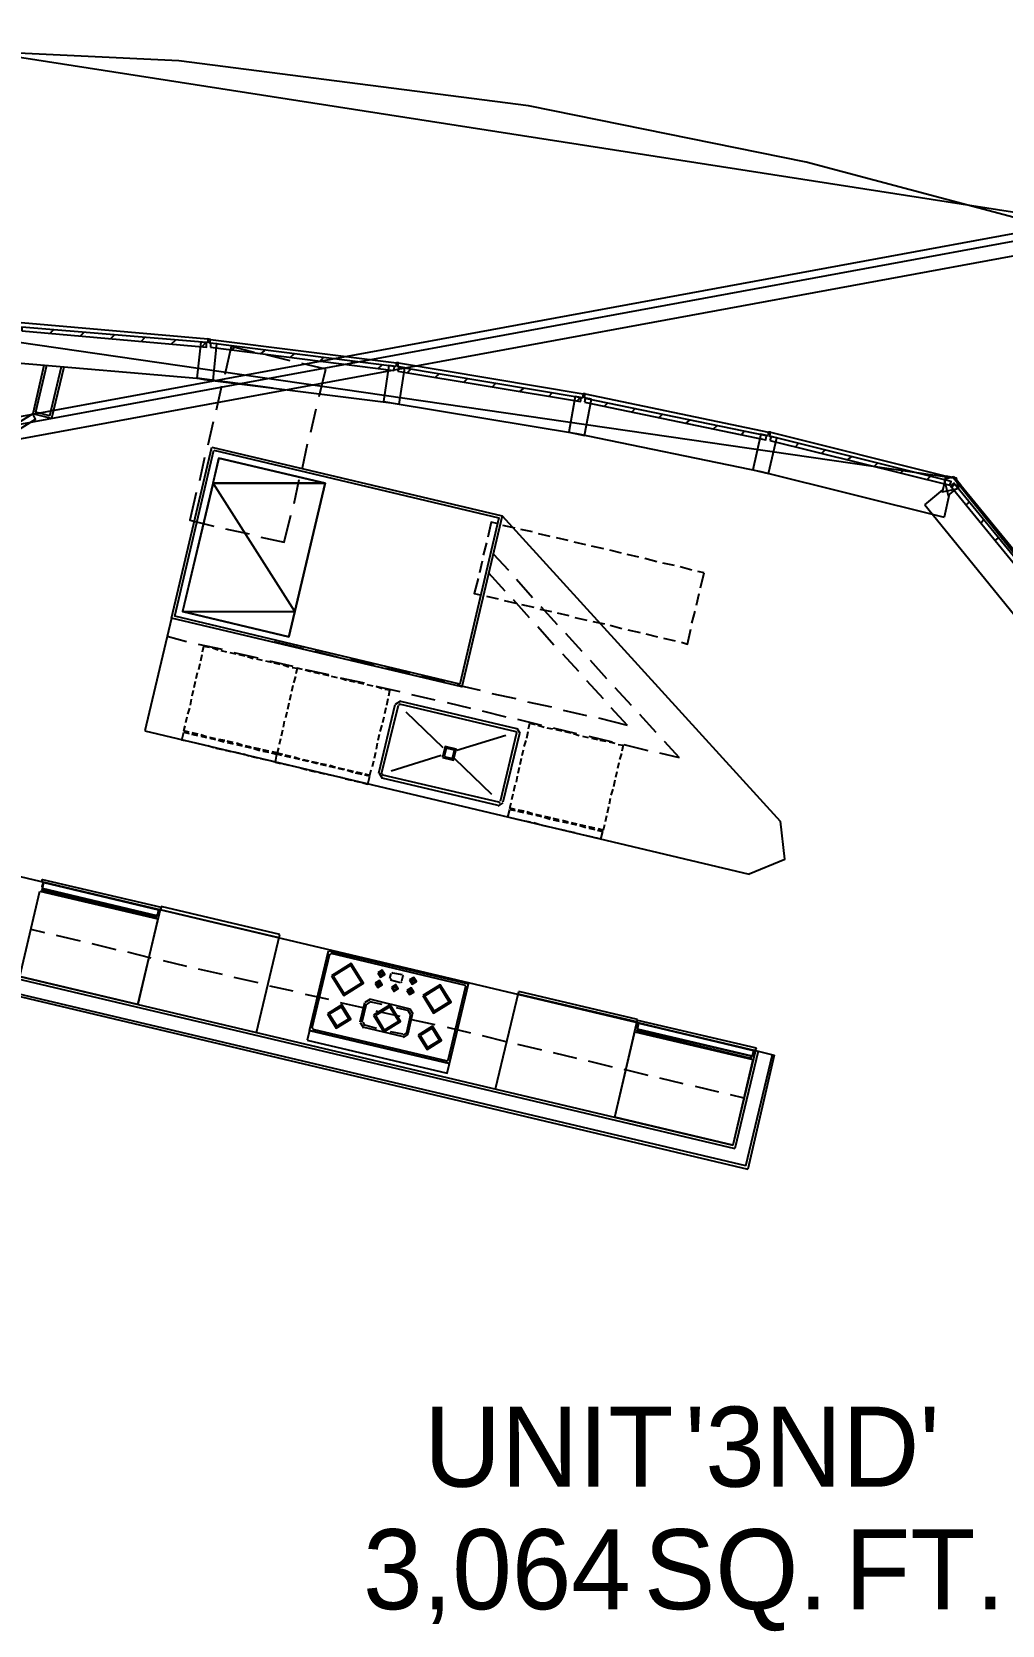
# Model space of a CAD drawing. Header units: feet. Extents: x -84 to 198, y -22 to 181.
# Drawn here: x 96.74 to 116.7, y 127.4 to 160.17 of the extents above; entities that cross this region are included whole.
import ezdxf
from ezdxf.enums import TextEntityAlignment as Align

# ---------------------------------------------------------------- set-up
doc = ezdxf.new("R2010")
doc.units = ezdxf.units.FT
for name, color, linetype in [('A-AREA-UNIDAD', 30, 'CONTINUOUS'), ('A-LINEA', 7, 'CONTINUOUS'), ('A-MURO-CONCRETO', 8, 'CONTINUOUS'), ('A-TEXTO-PDF', 3, 'CONTINUOUS')]:
    doc.layers.add(name, color=color, linetype=linetype)

msp = doc.modelspace()

# ---------------------------------------------------------------- linework, layer by layer
at = {"layer": 'A-AREA-UNIDAD'}
msp.add_lwpolyline([(120.48, 155.4133), (112.672, 157.4933), (106.96, 158.6489), (99.76, 159.5733), (93.152, 159.8933)], dxfattribs=at)
at = {"layer": 'A-LINEA'}
for p, q in [((118.3646, 156.2317), (93.1212, 160.1706)), ((118.2654, 156.262), (36.6895, 141.2395)), ((118.2654, 156.262), (36.6895, 141.2395)), ((118.2654, 156.262), (36.6895, 141.2395)), ((118.2188, 156.0962), (36.7876, 141.1026)), ((118.1216, 155.7773), (36.9919, 140.8393)), ((115.6966, 150.9919), (92.1104, 154.4178)), ((96.52, 154.1911), (100.36, 153.8578)), ((97.1067, 153.9644), (97.1867, 154.0444)), ((97.7333, 153.9111), (97.8133, 153.9911)), ((98.36, 153.8578), (98.44, 153.9378)), ((98.9867, 153.8044), (99.0667, 153.8844)), ((99.6133, 153.7511), (99.6933, 153.8311)), ((100.24, 153.6978), (100.32, 153.7778)), ((100.4133, 153.8444), (104.24, 153.3644)), ((100.8533, 153.6311), (100.9333, 153.6978)), ((101.4533, 153.5511), (101.5333, 153.6178)), ((102.0533, 153.4044), (101.56, 153.5244)), ((102.0533, 153.4711), (102.1333, 153.5511)), ((102.6667, 153.3911), (102.7333, 153.4711)), ((103.2667, 153.3244), (103.3467, 153.3911)), ((96.44, 153.3644), (100.1333, 153.0444)), ((96.9867, 153.3111), (96.76, 152.3111)), ((97.04, 153.3111), (96.8133, 152.3511)), ((97.1067, 152.2711), (97.3467, 153.2844)), ((97.4, 153.2711), (97.1467, 152.2178)), ((102.7867, 153.2311), (102.2933, 153.3511)), ((102.6533, 152.6711), (102.7867, 153.2311)), ((103.8667, 153.2444), (103.9467, 153.3244)), ((104.28, 153.3644), (108.08, 152.7244)), ((104.4667, 153.1644), (104.5333, 153.2311)), ((105.04, 153.0711), (105.12, 153.1378)), ((101.2933, 152.8978), (100.1333, 153.0444)), ((100.2133, 153.0311), (100.2933, 153.0178)), ((100.2933, 153.0178), (104.1333, 152.5378)), ((100.64, 152.8844), (100.5333, 152.3911)), ((101.6933, 152.8444), (101.2933, 152.8978)), ((105.6267, 152.9644), (105.7067, 153.0444)), ((106.2133, 152.8711), (106.28, 152.9378)), ((106.7867, 152.7778), (106.8667, 152.8444)), ((107.3733, 152.6711), (107.4533, 152.7511)), ((108.12, 152.7244), (111.8933, 151.9378)), ((102.48, 151.9378), (102.5867, 152.4178)), ((104.1333, 152.5378), (107.9467, 151.9111)), ((107.96, 152.5778), (108.0267, 152.6578)), ((108.52, 152.4711), (108.5867, 152.5378)), ((109.08, 152.3511), (109.1467, 152.4178)), ((97.1467, 152.2178), (96.76, 152.3111)), ((97.1067, 152.2711), (96.8133, 152.3511)), ((100.4667, 152.1511), (100.36, 151.6711)), ((109.64, 152.2311), (109.72, 152.3111)), ((110.2, 152.1244), (110.28, 152.1911)), ((110.76, 152.0044), (110.84, 152.0711)), ((107.9467, 151.9111), (111.7333, 151.1244)), ((111.3333, 151.8844), (111.4, 151.9644)), ((111.9333, 151.9378), (115.5467, 151.0311)), ((111.9333, 151.8044), (111.9733, 151.8444)), ((100.2933, 151.4178), (100.1867, 150.9378)), ((102.3067, 151.2044), (102.4133, 151.6978)), ((112.44, 151.6311), (112.5067, 151.6978)), ((112.9867, 151.4978), (113.0533, 151.5644)), ((113.52, 151.3644), (113.6, 151.4311)), ((111.7333, 151.1244), (115.5067, 150.1911)), ((114.0667, 151.2311), (114.1333, 151.2978)), ((114.6133, 151.0978), (114.68, 151.1644)), ((102.1333, 150.4711), (102.24, 150.9644)), ((115.16, 150.9644), (115.2267, 151.0311)), ((115.6667, 150.8044), (115.72, 150.8711)), ((119.6383, 146.086), (115.6986, 150.9931)), ((115.8533, 150.8444), (118.24, 147.9244)), ((115.1067, 150.4444), (115.48, 150.7511)), ((115.1067, 150.4444), (117.5867, 147.3911)), ((115.6133, 150.6578), (115.5067, 150.1911)), ((115.96, 150.4444), (116.0267, 150.4978)), ((106.4133, 150.2178), (112.1333, 143.9378)), ((116.2667, 150.0711), (116.32, 150.1378)), ((100.72, 149.9511), (101.2133, 149.8444)), ((106.68, 149.9644), (106.4267, 150.0178)), ((107.04, 149.8844), (106.8, 149.9378)), ((107.4, 149.7911), (107.16, 149.8444)), ((106.0933, 149.6578), (106.0267, 149.4044)), ((107.7733, 149.7111), (107.5333, 149.7644)), ((108.1333, 149.6178), (107.8933, 149.6711)), ((108.5067, 149.5378), (108.2533, 149.5911)), ((108.8667, 149.4444), (108.6267, 149.5111)), ((116.56, 149.7111), (116.6267, 149.7644)), ((106, 149.2844), (105.9467, 149.0444)), ((106.2267, 149.4311), (106.5467, 149.0978)), ((109.2267, 149.3644), (108.9867, 149.4178)), ((109.6, 149.2711), (109.3467, 149.3378)), ((109.96, 149.1911), (109.72, 149.2444)), ((110.32, 149.0978), (110.08, 149.1644)), ((106.1333, 149.0444), (106.4667, 148.6711)), ((106.7067, 148.9111), (107.04, 148.5378)), ((110.5733, 149.0444), (110.44, 149.0711)), ((110.4933, 148.7378), (110.5733, 149.0444)), ((106.0933, 148.5644), (106.3333, 148.5111)), ((106.4533, 148.4711), (106.6933, 148.4178)), ((106.64, 148.4978), (106.9733, 148.1244)), ((110.4133, 148.3778), (110.4667, 148.6178)), ((106.8133, 148.3911), (107.0667, 148.3378)), ((107.1867, 148.2978), (107.4267, 148.2444)), ((107.2133, 148.3511), (107.5467, 147.9778)), ((107.5467, 148.2178), (107.7867, 148.1644)), ((110.32, 148.0044), (110.3867, 148.2578)), ((99.6133, 148.1111), (99.0667, 145.7911)), ((107.1467, 147.9378), (107.48, 147.5644)), ((107.9067, 148.1244), (108.16, 148.0711)), ((108.28, 148.0444), (108.52, 147.9911)), ((108.64, 147.9644), (108.88, 147.8978)), ((109, 147.8711), (109.2533, 147.8178)), ((99.52, 147.7378), (99.92, 147.6311)), ((100.16, 147.5778), (100.6533, 147.4711)), ((100.2533, 147.4178), (100.28, 147.5378)), ((100.28, 147.5378), (100.3867, 147.5111)), ((100.4533, 147.4978), (100.5733, 147.4578)), ((101.72, 147.6311), (102.32, 147.4844)), ((107.72, 147.8044), (108.0533, 147.4311)), ((109.3733, 147.7911), (109.6133, 147.7244)), ((109.7333, 147.6978), (109.9733, 147.6444)), ((100.1733, 147.0578), (100.2, 147.1778)), ((100.2133, 147.2311), (100.24, 147.3644)), ((100.6267, 147.4444), (100.7467, 147.4178)), ((100.8133, 147.4044), (100.9333, 147.3778)), ((100.8933, 147.4044), (101.3867, 147.2978)), ((101, 147.3644), (101.12, 147.3378)), ((101.1733, 147.3244), (101.2933, 147.2844)), ((101.36, 147.2711), (101.48, 147.2444)), ((101.5467, 147.2311), (101.6667, 147.2044)), ((101.6267, 147.2311), (102.1067, 147.1244)), ((101.72, 147.1911), (101.84, 147.1644)), ((101.9067, 147.1511), (102.0267, 147.1111)), ((102.56, 147.4311), (103.04, 147.3111)), ((103.2933, 147.2578), (103.7733, 147.1511)), ((107.6533, 147.3778), (107.9867, 147.0178)), ((108.2267, 147.2444), (108.56, 146.8711)), ((100.12, 146.8711), (100.1467, 146.9911)), ((102.16, 146.9111), (102.12, 146.7778)), ((102.16, 146.9111), (102.12, 146.7778)), ((102.36, 147.0578), (102.84, 146.9511)), ((102.48, 147.0044), (102.36, 147.0444)), ((102.6667, 146.9644), (102.5467, 146.9911)), ((102.8533, 146.9244), (102.7333, 146.9511)), ((103.0267, 146.8844), (102.9067, 146.9111)), ((103.08, 146.8844), (103.5733, 146.7778)), ((103.2133, 146.8311), (103.0933, 146.8711)), ((104.0133, 147.0844), (104.5067, 146.9778)), ((104.7467, 146.9111), (105.2267, 146.8044)), ((108.1467, 146.8311), (108.4933, 146.4578)), ((100.04, 146.5111), (100.0667, 146.6311)), ((100.08, 146.6844), (100.1067, 146.8178)), ((102.0667, 146.5378), (102.04, 146.4178)), ((102.0667, 146.5378), (102.04, 146.4178)), ((102.1067, 146.7244), (102.08, 146.6044)), ((102.1067, 146.7244), (102.08, 146.6044)), ((103.4, 146.7911), (103.28, 146.8178)), ((103.5733, 146.7511), (103.4533, 146.7778)), ((103.76, 146.7111), (103.64, 146.7378)), ((103.8133, 146.7111), (104.3067, 146.6044)), ((103.9467, 146.6578), (103.8267, 146.6978)), ((104.1067, 146.6311), (104, 146.6444)), ((104.08, 146.5111), (104.1067, 146.6311)), ((104.5467, 146.5378), (105.0267, 146.4311)), ((105.48, 146.7378), (105.96, 146.6311)), ((106.2, 146.5644), (106.6933, 146.4578)), ((108.7333, 146.6844), (109.0667, 146.3244)), ((99.9467, 146.1378), (99.9867, 146.2578)), ((100, 146.3244), (100.0267, 146.4444)), ((101.9867, 146.1778), (101.96, 146.0578)), ((101.9867, 146.1778), (101.96, 146.0578)), ((102.0267, 146.3644), (102, 146.2311)), ((102.0267, 146.3644), (102, 146.2311)), ((103.88, 144.9244), (104.2133, 146.3378)), ((103.9333, 144.9111), (104.28, 146.3244)), ((104, 146.1511), (104.0267, 146.2711)), ((104.04, 146.3244), (104.0667, 146.4578)), ((104.32, 146.4021), (104.2157, 146.3377)), ((104.3046, 146.3372), (104.2805, 146.3224)), ((104.2933, 146.3511), (106.6933, 145.7778)), ((104.32, 146.4044), (106.7067, 145.8444)), ((105.2, 145.4444), (104.44, 146.1778)), ((105.28, 146.3778), (105.76, 146.2578)), ((106, 146.2044), (106.4933, 146.0844)), ((106.9333, 146.3911), (107.4267, 146.2844)), ((107.6667, 146.2178), (108.1467, 146.1111)), ((108.6533, 146.2711), (108.9867, 145.9111)), ((99.9067, 145.9644), (99.9333, 146.0844)), ((101.9333, 145.9911), (101.9067, 145.8711)), ((101.9333, 145.9911), (101.9067, 145.8711)), ((103.9067, 145.7778), (103.9467, 145.9111)), ((103.96, 145.9644), (103.9867, 146.0844)), ((106.7843, 145.7378), (106.72, 145.8421)), ((106.7333, 146.0311), (107.2267, 145.9111)), ((106.96, 145.8311), (106.9867, 145.9511)), ((106.9867, 145.9511), (107.0933, 145.9244)), ((107.1467, 145.9111), (107.28, 145.8711)), ((107.3333, 145.8578), (107.4533, 145.8311)), ((107.4667, 145.8578), (107.9467, 145.7378)), ((108.4, 146.0578), (108.9867, 145.9111)), ((109.24, 146.1378), (109.5733, 145.7644)), ((99.0667, 145.7911), (111.4933, 142.8444)), ((99.8667, 145.7644), (99.9733, 145.7378)), ((100.12, 145.5378), (99.9867, 145.5644)), ((100.0267, 145.7244), (100.1467, 145.6978)), ((100.16, 145.7244), (100.04, 145.7511)), ((100.2933, 145.4978), (100.1733, 145.5244)), ((100.3333, 145.6711), (100.2133, 145.7111)), ((100.2133, 145.6844), (100.3333, 145.6578)), ((100.52, 145.6311), (100.4, 145.6578)), ((100.4, 145.6444), (100.52, 145.6178)), ((100.5733, 145.6044), (100.6933, 145.5644)), ((100.7067, 145.5911), (100.5867, 145.6178)), ((100.88, 145.5511), (100.76, 145.5778)), ((100.76, 145.5511), (100.88, 145.5244)), ((101.0667, 145.4978), (100.9467, 145.5378)), ((101.8533, 145.6311), (101.8267, 145.5111)), ((101.8533, 145.6311), (101.8267, 145.5111)), ((101.8933, 145.8044), (101.8667, 145.6844)), ((101.8933, 145.8044), (101.8667, 145.6844)), ((103.8267, 145.4178), (103.8533, 145.5378)), ((103.8667, 145.6044), (103.8933, 145.7244)), ((106.4933, 145.6978), (105.48, 145.3911)), ((106.7067, 145.7511), (106.3733, 144.3378)), ((106.7733, 145.7378), (106.4267, 144.3244)), ((106.7195, 145.7532), (106.7046, 145.7772)), ((106.8667, 145.4711), (106.9067, 145.5911)), ((106.92, 145.6444), (106.9467, 145.7778)), ((107.52, 145.8178), (107.64, 145.7911)), ((107.7067, 145.7778), (107.8267, 145.7511)), ((107.88, 145.7378), (108, 145.6978)), ((108.0667, 145.6844), (108.1867, 145.6578)), ((108.2, 145.6844), (108.68, 145.5644)), ((108.2533, 145.6444), (108.3733, 145.6178)), ((108.4267, 145.6044), (108.5467, 145.5778)), ((108.6133, 145.5644), (108.7333, 145.5378)), ((109.7467, 145.5778), (110.0533, 145.2444)), ((100.48, 145.4444), (100.36, 145.4844)), ((100.6667, 145.4044), (100.5333, 145.4311)), ((100.84, 145.3644), (100.72, 145.3911)), ((101.0267, 145.3244), (100.9067, 145.3511)), ((100.9467, 145.5111), (101.0667, 145.4844)), ((101.2133, 145.2711), (101.0933, 145.3111)), ((101.12, 145.4711), (101.2533, 145.4444)), ((101.2533, 145.4578), (101.1333, 145.4844)), ((101.3867, 145.2311), (101.2667, 145.2578)), ((101.44, 145.4178), (101.3067, 145.4444)), ((101.3067, 145.4311), (101.4267, 145.3911)), ((101.5733, 145.1911), (101.4533, 145.2178)), ((101.6133, 145.3778), (101.4933, 145.4044)), ((101.4933, 145.3778), (101.6133, 145.3511)), ((101.9467, 145.2978), (102.0667, 145.2711)), ((102.0667, 145.2444), (101.9467, 145.2711)), ((102.1333, 145.2578), (102.2533, 145.2178)), ((102.2533, 145.2044), (102.1333, 145.2311)), ((102.4267, 145.1644), (102.3067, 145.1911)), ((102.32, 145.2044), (102.44, 145.1778)), ((103.7867, 145.2311), (103.8133, 145.3511)), ((105.16, 145.2844), (104.1333, 144.9644)), ((106.2, 144.4844), (105.44, 145.2178)), ((106.7867, 145.0978), (106.8133, 145.2311)), ((106.8267, 145.2844), (106.8533, 145.4044)), ((108.8667, 145.3244), (108.8267, 145.2044)), ((108.92, 145.5111), (109.4133, 145.3911)), ((109.6533, 145.3378), (110.0533, 145.2444)), ((101.9067, 145.1111), (102.0267, 145.0844)), ((102.0933, 145.0711), (102.2133, 145.0444)), ((102.2667, 145.0311), (102.4, 144.9911)), ((102.4533, 144.9778), (102.5733, 144.9511)), ((102.4933, 145.1644), (102.6267, 145.1378)), ((102.6133, 145.1111), (102.4933, 145.1511)), ((102.64, 144.9378), (102.76, 144.9111)), ((102.68, 145.1244), (102.8, 145.0978)), ((102.8, 145.0711), (102.68, 145.0978)), ((102.8267, 144.8978), (102.9467, 144.8711)), ((102.9867, 145.0311), (102.8533, 145.0578)), ((102.8667, 145.0844), (102.9867, 145.0444)), ((103, 144.8578), (103.12, 144.8311)), ((103.04, 145.0311), (103.1733, 145.0044)), ((103.16, 144.9911), (103.04, 145.0178)), ((103.2267, 144.9911), (103.3467, 144.9644)), ((103.3467, 144.9378), (103.2267, 144.9778)), ((103.5333, 144.8978), (103.4, 144.9244)), ((103.4133, 144.9511), (103.5333, 144.9244)), ((103.6933, 144.8578), (103.5867, 144.8844)), ((103.7467, 145.0578), (103.7733, 145.1778)), ((103.8823, 144.9244), (103.9467, 144.8201)), ((103.9472, 144.909), (103.9621, 144.885)), ((106.3467, 144.3244), (103.96, 144.8844)), ((106.7067, 144.7378), (106.7333, 144.8578)), ((106.7467, 144.9244), (106.7733, 145.0444)), ((108.7733, 144.9511), (108.7467, 144.8311)), ((108.8133, 145.1378), (108.7867, 145.0178)), ((103.1867, 144.8044), (103.3067, 144.7778)), ((103.3733, 144.7644), (103.4933, 144.7378)), ((106.3333, 144.2578), (103.9467, 144.8178)), ((106.6533, 144.5511), (106.68, 144.6844)), ((108.6933, 144.5911), (108.6533, 144.4711)), ((108.7333, 144.7778), (108.7067, 144.6444)), ((106.3334, 144.2468), (106.4377, 144.3112)), ((106.3487, 144.3116), (106.3728, 144.3265)), ((106.6133, 144.3778), (106.64, 144.4978)), ((108.6, 144.2311), (108.5733, 144.0978)), ((108.64, 144.4044), (108.6133, 144.2844)), ((106.5733, 144.1778), (106.68, 144.1511)), ((106.8133, 143.9511), (106.6933, 143.9778)), ((106.7333, 144.1378), (106.8533, 144.1111)), ((106.8667, 144.1378), (106.7467, 144.1644)), ((107, 143.9111), (106.88, 143.9378)), ((107.04, 144.0844), (106.92, 144.1244)), ((106.92, 144.0978), (107.04, 144.0711)), ((107.1867, 143.8578), (107.0667, 143.8978)), ((107.2267, 144.0444), (107.1067, 144.0711)), ((107.1067, 144.0578), (107.2267, 144.0311)), ((107.28, 144.0178), (107.4, 143.9778)), ((107.4133, 144.0044), (107.2933, 144.0311)), ((107.5867, 143.9644), (107.4667, 143.9911)), ((107.4667, 143.9644), (107.5867, 143.9378)), ((107.7733, 143.9111), (107.6533, 143.9511)), ((107.6533, 143.9244), (107.7733, 143.8978)), ((107.8267, 143.8844), (107.9467, 143.8578)), ((107.96, 143.8711), (107.84, 143.8978)), ((108.56, 144.0444), (108.5333, 143.9244)), ((107.36, 143.8178), (107.24, 143.8444)), ((107.5467, 143.7778), (107.4267, 143.8044)), ((107.7333, 143.7378), (107.6133, 143.7644)), ((107.92, 143.6978), (107.7867, 143.7244)), ((108.0933, 143.6444), (107.9733, 143.6711)), ((108.1333, 143.8311), (108.0133, 143.8578)), ((108.0133, 143.8444), (108.1333, 143.8044)), ((108.28, 143.6044), (108.16, 143.6311)), ((108.32, 143.7911), (108.2, 143.8178)), ((108.2, 143.7911), (108.32, 143.7644)), ((95, 143.1511), (111.6267, 139.2178)), ((96.96, 142.5111), (99.2933, 141.9644)), ((96.96, 142.5111), (99.2933, 141.9644)), ((99.3067, 141.9911), (96.9733, 142.5378)), ((99.3067, 141.9911), (96.9733, 142.5378)), ((98.92, 140.1644), (99.4, 142.1778)), ((101.8267, 141.5378), (99.3867, 142.1111)), ((101.84, 141.6044), (99.4, 142.1778)), ((96.72, 141.7111), (97, 141.6444)), ((97.24, 141.5911), (97.7333, 141.4711)), ((101.36, 139.5911), (101.84, 141.6044)), ((97.9733, 141.4178), (98.4667, 141.2978)), ((102.4533, 139.6311), (102.84, 141.2711)), ((102.84, 141.2711), (105.72, 140.5911)), ((98.7067, 141.2444), (99.1867, 141.1244)), ((99.44, 141.0711), (99.92, 140.9511)), ((102.5067, 139.6844), (102.8667, 141.2044)), ((102.8913, 141.2039), (102.8672, 141.189)), ((102.8933, 141.2178), (105.6533, 140.5644)), ((96.4267, 140.6978), (111.2, 137.2044)), ((96.4933, 140.7378), (111.16, 137.2711)), ((100.16, 140.8978), (100.6533, 140.7911)), ((100.8933, 140.7244), (101.3867, 140.6178)), ((103.8533, 140.5778), (103.8667, 140.6444)), ((103.8667, 140.5644), (103.8933, 140.6444)), ((103.9067, 140.7911), (103.92, 140.8578)), ((103.9067, 140.7911), (103.9067, 140.7911)), ((103.92, 140.7911), (103.9333, 140.8578)), ((104.1067, 140.6978), (104.1333, 140.8044)), ((104.12, 140.6711), (104.32, 140.6178)), ((104.1205, 140.6957), (104.1354, 140.6716)), ((104.1713, 140.8172), (104.1472, 140.8024)), ((104.16, 140.8178), (104.36, 140.7778)), ((104.3354, 140.6183), (104.3595, 140.6332)), ((104.3733, 140.7511), (104.3467, 140.6444)), ((104.3861, 140.7398), (104.3713, 140.7639)), ((104.56, 140.6444), (104.5733, 140.7111)), ((104.56, 140.6311), (104.56, 140.6311)), ((104.5733, 140.6311), (104.5867, 140.7111)), ((96, 140.4444), (111.4667, 136.7778)), ((111.4267, 136.8444), (96.0667, 140.4711)), ((101.6267, 140.5511), (102.1067, 140.4444)), ((102.36, 140.3778), (102.84, 140.2711)), ((103.6933, 140.2688), (103.589, 140.2044)), ((104.52, 140.0711), (103.6933, 140.2711)), ((103.8667, 140.5778), (103.8667, 140.5778)), ((104.1867, 140.4978), (104.2, 140.5644)), ((104.1867, 140.4978), (104.1867, 140.4978)), ((104.2, 140.4978), (104.2133, 140.5644)), ((104.5067, 140.4178), (104.52, 140.4978)), ((104.5067, 140.4178), (104.5067, 140.4178)), ((104.52, 140.4178), (104.5333, 140.4844)), ((105.3067, 139.0178), (105.6667, 140.5378)), ((105.3333, 138.9511), (105.72, 140.5911)), ((105.6661, 140.5265), (105.6513, 140.5506)), ((106.28, 138.4311), (106.76, 140.4311)), ((109.1867, 139.8044), (106.7467, 140.3778)), ((109.2, 139.8578), (106.76, 140.4311)), ((103.08, 140.2044), (103.5733, 140.0978)), ((103.4933, 139.8044), (103.5867, 140.2044)), ((103.5333, 139.8044), (103.6267, 140.1778)), ((103.7005, 140.2162), (103.6283, 140.1716)), ((103.9467, 140.1644), (103.6933, 140.2178)), ((103.8133, 140.0311), (104.3067, 139.9244)), ((104.4933, 140.0311), (104.24, 140.0978)), ((104.4533, 139.5911), (104.5333, 139.9644)), ((104.48, 139.5644), (104.5733, 139.9644)), ((104.5317, 139.9573), (104.4871, 140.0295)), ((104.5843, 139.9645), (104.52, 140.0688)), ((102.4533, 139.6311), (105.3333, 138.9511)), ((102.5072, 139.6824), (102.5221, 139.6583)), ((102.52, 139.6578), (105.28, 139.0044)), ((103.4957, 139.7911), (103.56, 139.6868)), ((104.3867, 139.4978), (103.5467, 139.6978)), ((103.5483, 139.7983), (103.5929, 139.7261)), ((103.8267, 139.6711), (103.5867, 139.7378)), ((104.5467, 139.8578), (105.0267, 139.7511)), ((105.28, 139.6978), (105.76, 139.5778)), ((108.7333, 137.8444), (109.2, 139.8578)), ((111.5333, 139.0978), (109.2, 139.6444)), ((111.5333, 139.0978), (109.2, 139.6444)), ((109.2, 139.6178), (111.5333, 139.0578)), ((109.2, 139.6178), (111.5333, 139.0578)), ((104.3733, 139.5511), (104.12, 139.6044)), ((104.3795, 139.5394), (104.4517, 139.584)), ((104.3867, 139.4868), (104.491, 139.5512)), ((106, 139.5244), (106.4933, 139.4044)), ((106.7333, 139.3511), (107.2267, 139.2311)), ((105.2821, 139.005), (105.3061, 139.0198)), ((107.4667, 139.1778), (107.9467, 139.0578)), ((108.1867, 139.0044), (108.68, 138.8844)), ((111.6267, 139.2178), (111.16, 137.2711)), ((111.68, 139.2044), (111.2, 137.2044)), ((111.4267, 136.8444), (111.9733, 139.1378)), ((112.0133, 139.1244), (111.4667, 136.7778)), ((111.6267, 139.2178), (112.0133, 139.1244)), ((108.92, 138.8311), (109.4133, 138.7111)), ((109.6533, 138.6578), (110.1333, 138.5378)), ((110.3867, 138.4844), (110.8667, 138.3644)), ((111.1067, 138.3111), (111.3867, 138.2444))]:
    msp.add_line(p, q, dxfattribs=at)
for points in [[(96.5333, 154.0178), (100.3333, 153.6844), (100.3333, 153.7778), (96.5333, 154.0978), (96.5333, 154.0178)], [(100.5467, 153.7511), (100.4, 153.7644), (100.4133, 153.8444), (100.36, 153.8578), (100.36, 153.7778), (100.2133, 153.7911), (100.1333, 153.0444), (100.4667, 153.0044), (100.5467, 153.7511)], [(100.4133, 153.6844), (104.1867, 153.2044), (104.2, 153.2844), (100.4133, 153.7644), (100.4133, 153.6844)], [(101.32, 153.5778), (100.84, 153.6978), (100.7067, 153.1244)], [(104.4133, 153.2578), (104.2667, 153.2844), (104.28, 153.3644), (104.24, 153.3644), (104.2267, 153.2844), (104.08, 153.3111), (103.9733, 152.5644), (104.2933, 152.5111), (104.4133, 153.2578)], [(104.2667, 153.1911), (108.0267, 152.5644), (108.04, 152.6444), (104.28, 153.2711), (104.2667, 153.1911)], [(108.2533, 152.6178), (108.1067, 152.6444), (108.12, 152.7244), (108.08, 152.7244), (108.0667, 152.6444), (107.92, 152.6711), (107.7867, 151.9378), (108.1067, 151.8711), (108.2533, 152.6178)], [(108.1067, 152.5511), (111.84, 151.7778), (111.8533, 151.8578), (108.12, 152.6311), (108.1067, 152.5511)], [(96.76, 152.3111), (94.3467, 150.8178), (94.4133, 150.7111), (96.8133, 152.2044), (96.76, 152.3111)], [(112.0667, 151.8178), (111.92, 151.8444), (111.9333, 151.9378), (111.8933, 151.9378), (111.88, 151.8578), (111.7333, 151.8978), (111.5733, 151.1644), (111.8933, 151.0844), (112.0667, 151.8178)], [(111.92, 151.7644), (115.6267, 150.8444), (115.6533, 150.9244), (111.9467, 151.8444), (111.92, 151.7644)], [(100.44, 151.6311), (106.4133, 150.2178), (105.5867, 146.6978), (99.6133, 148.1111), (100.44, 151.6311)], [(100.48, 151.5644), (106.3467, 150.1778), (105.5467, 146.7511), (99.68, 148.1511), (100.48, 151.5644)], [(102.0267, 147.7244), (102.7733, 150.8844), (100.5867, 151.4044), (99.84, 148.2444), (102.0267, 147.7244)], [(115.8, 150.7778), (115.76, 150.9911), (115.5467, 151.0311), (115.4667, 150.7111), (115.8, 150.7778)], [(115.7067, 151.0178), (115.5067, 150.9644), (115.5867, 150.6311), (115.8533, 150.8444), (115.7067, 151.0178)], [(115.64, 150.8311), (118.0933, 147.8311), (118.16, 147.8844), (115.7067, 150.8844), (115.64, 150.8311)], [(100.12, 150.6978), (99.9867, 150.1244), (100.48, 150.0044)], [(101.4533, 149.7778), (101.9333, 149.6711), (102.0667, 150.2311)], [(106.3067, 150.0578), (106.1867, 150.0844), (106.12, 149.7778)], [(105.92, 148.9244), (105.84, 148.6178), (105.96, 148.5911)], [(110.1067, 147.6178), (110.2267, 147.5778), (110.2933, 147.8844)], [(102.0933, 147.0978), (102.2, 147.0844), (102.1733, 146.9644)], [(102.3067, 147.0578), (102.2, 147.0844), (102.1733, 146.9644)], [(99.9733, 145.7644), (99.8667, 145.7911), (99.8933, 145.8978)], [(99.9333, 145.5778), (99.8267, 145.6044), (99.8667, 145.7644)], [(101.6667, 145.3378), (101.7733, 145.3111), (101.7467, 145.1511), (101.64, 145.1778)], [(101.8133, 145.4444), (101.7867, 145.3378), (101.68, 145.3644)], [(101.88, 145.2844), (101.7733, 145.3111), (101.7467, 145.1511), (101.8533, 145.1244)], [(101.8133, 145.4444), (101.7867, 145.3378), (101.8933, 145.3111)], [(105.1848, 145.2436), (105.4142, 145.1893), (105.4685, 145.4187), (105.2391, 145.4729), (105.1848, 145.2436)], [(105.2189, 145.2646), (105.3932, 145.2233), (105.4344, 145.3977), (105.2601, 145.4389), (105.2189, 145.2646)], [(108.8, 145.5111), (108.9067, 145.4978), (108.88, 145.3778)], [(103.5467, 144.7244), (103.6533, 144.6978), (103.6933, 144.8578)], [(103.5867, 144.9111), (103.6933, 144.8844), (103.72, 144.9911)], [(106.68, 144.1778), (106.5733, 144.2044), (106.6, 144.3111)], [(106.64, 143.9911), (106.5333, 144.0178), (106.5733, 144.1778)], [(111.4947, 142.8488), (112.2279, 143.1535), (112.1417, 143.9341)], [(108.3733, 143.7511), (108.48, 143.7244), (108.44, 143.5644), (108.3333, 143.5911)], [(108.52, 143.8578), (108.4933, 143.7511), (108.3867, 143.7778)], [(99.4, 142.1644), (99.3867, 142.0978), (96.9467, 142.6844), (96.96, 142.7378), (99.4, 142.1644)], [(99.4, 142.1644), (99.3867, 142.0978), (96.9467, 142.6844), (96.96, 142.7378), (99.4, 142.1644)], [(96.9733, 142.6711), (96.9467, 142.5911), (96.96, 142.5778), (96.96, 142.5511), (96.9733, 142.5378), (96.9467, 142.5244), (96.96, 142.5111), (96.9467, 142.4978), (99.2933, 141.9378), (99.2933, 141.9644), (99.3067, 141.9644), (99.3067, 141.9911), (99.32, 141.9911), (99.32, 142.0178), (99.3467, 142.0311), (99.36, 142.1111), (96.9733, 142.6711)], [(96.9733, 142.6711), (96.9467, 142.5911), (96.96, 142.5778), (96.96, 142.5511), (96.9733, 142.5378), (96.9467, 142.5244), (96.96, 142.5111), (96.9467, 142.4978), (99.2933, 141.9378), (99.2933, 141.9644), (99.3067, 141.9644), (99.3067, 141.9911), (99.32, 141.9911), (99.32, 142.0178), (99.3467, 142.0311), (99.36, 142.1111), (96.9733, 142.6711)], [(99.3467, 142.1111), (99.32, 141.9911), (96.96, 142.5511), (96.9867, 142.6711), (99.3467, 142.1111)], [(99.3467, 142.1111), (99.32, 141.9911), (96.96, 142.5511), (96.9867, 142.6711), (99.3467, 142.1111)], [(96.9067, 142.4978), (99.3333, 141.9244), (98.92, 140.1644), (96.4933, 140.7378), (96.9067, 142.4978)], [(102.9025, 140.7561), (103.1551, 140.3469), (103.5642, 140.5995), (103.3116, 141.0086), (102.9025, 140.7561)], [(102.9414, 140.7468), (103.1643, 140.3858), (103.5253, 140.6087), (103.3024, 140.9697), (102.9414, 140.7468)], [(103.802, 140.6013), (103.8565, 140.5131), (103.9447, 140.5676), (103.8902, 140.6558), (103.802, 140.6013)], [(103.8279, 140.5952), (103.8626, 140.539), (103.9187, 140.5737), (103.8841, 140.6299), (103.8279, 140.5952)], [(103.8553, 140.8147), (103.9098, 140.7264), (103.998, 140.7809), (103.9435, 140.8691), (103.8553, 140.8147)], [(103.8813, 140.8085), (103.9159, 140.7524), (103.9721, 140.787), (103.9374, 140.8432), (103.8813, 140.8085)], [(104.5086, 140.668), (104.5631, 140.5797), (104.6514, 140.6342), (104.5969, 140.7225), (104.5086, 140.668)], [(104.5346, 140.6619), (104.5693, 140.6057), (104.6254, 140.6404), (104.5907, 140.6965), (104.5346, 140.6619)], [(104.1353, 140.5213), (104.1898, 140.4331), (104.278, 140.4876), (104.2235, 140.5758), (104.1353, 140.5213)], [(104.1613, 140.5152), (104.1959, 140.459), (104.2521, 140.4937), (104.2174, 140.5499), (104.1613, 140.5152)], [(104.4553, 140.4547), (104.5098, 140.3664), (104.598, 140.4209), (104.5435, 140.5091), (104.4553, 140.4547)], [(104.4813, 140.4485), (104.5159, 140.3924), (104.5721, 140.427), (104.5374, 140.4832), (104.4813, 140.4485)], [(104.7814, 140.3468), (105.0043, 139.9858), (105.3653, 140.2087), (105.1424, 140.5697), (104.7814, 140.3468)], [(104.8203, 140.3376), (105.0135, 140.0248), (105.3263, 140.2179), (105.1332, 140.5308), (104.8203, 140.3376)], [(102.82, 139.9746), (103.0032, 139.6777), (103.3, 139.861), (103.1168, 140.1578), (102.82, 139.9746)], [(102.8589, 139.9654), (103.0124, 139.7167), (103.2611, 139.8702), (103.1076, 140.1189), (102.8589, 139.9654)], [(103.7677, 139.9438), (103.9807, 139.5988), (104.3256, 139.8118), (104.1127, 140.1567), (103.7677, 139.9438)], [(103.8066, 139.9346), (103.9899, 139.6377), (104.2867, 139.821), (104.1035, 140.1178), (103.8066, 139.9346)], [(102.4, 139.4311), (105.28, 138.7511), (105.3333, 138.9511), (102.4533, 139.6311), (102.4, 139.4311)], [(104.6866, 139.5346), (104.8699, 139.2377), (105.1667, 139.421), (104.9835, 139.7178), (104.6866, 139.5346)], [(104.7256, 139.5254), (104.8791, 139.2767), (105.1278, 139.4302), (104.9742, 139.6789), (104.7256, 139.5254)], [(111.64, 139.2711), (111.6133, 139.2044), (109.1867, 139.7911), (109.2, 139.8444), (111.64, 139.2711)], [(111.64, 139.2711), (111.6133, 139.2044), (109.1867, 139.7911), (109.2, 139.8444), (111.64, 139.2711)], [(109.2, 139.7778), (109.1867, 139.6978), (109.2, 139.6844), (109.2, 139.6578), (109.2, 139.6444), (109.1867, 139.6311), (109.2, 139.6178), (109.1867, 139.6044), (111.5333, 139.0444), (111.5333, 139.0578), (111.5467, 139.0711), (111.5333, 139.0978), (111.56, 139.0978), (111.56, 139.1244), (111.5867, 139.1378), (111.6, 139.2178), (109.2, 139.7778)], [(109.2, 139.7778), (109.1867, 139.6978), (109.2, 139.6844), (109.2, 139.6578), (109.2, 139.6444), (109.1867, 139.6311), (109.2, 139.6178), (109.1867, 139.6044), (111.5333, 139.0444), (111.5333, 139.0578), (111.5467, 139.0711), (111.5333, 139.0978), (111.56, 139.0978), (111.56, 139.1244), (111.5867, 139.1378), (111.6, 139.2178), (109.2, 139.7778)], [(111.5867, 139.2178), (111.56, 139.0978), (109.2, 139.6578), (109.2267, 139.7778), (111.5867, 139.2178)], [(111.5867, 139.2178), (111.56, 139.0978), (109.2, 139.6578), (109.2267, 139.7778), (111.5867, 139.2178)], [(109.1467, 139.6044), (111.5733, 139.0311), (111.16, 137.2711), (108.7333, 137.8444), (109.1467, 139.6044)]]:
    msp.add_lwpolyline(points, dxfattribs=at)
at = {"layer": 'A-MURO-CONCRETO'}
for points in [[(100.5867, 151.4044), (102.7733, 150.8844), (100.4667, 150.8844), (100.5867, 151.4044), (100.5867, 151.4044)], [(100.4667, 150.8844), (99.84, 148.2444), (102.1467, 148.2444), (100.4667, 150.8844)], [(100.4667, 150.8844), (102.7733, 150.8844), (102.1467, 148.2444), (100.4667, 150.8844), (100.4667, 150.8844)], [(99.84, 148.2444), (102.1467, 148.2444), (102.0267, 147.7244), (99.84, 148.2444), (99.84, 148.2444)]]:
    msp.add_lwpolyline(points, dxfattribs=at)

# ---------------------------------------------------------------- texts
at = {"layer": 'A-TEXTO-PDF'}
for s, p in [('UNIT', (107.3734, 130.2452)), ("'3ND'", (112.7961, 130.2452)), ('3,064', (106.3073, 127.7252)), ('SQ.', (111.2258, 127.7252)), ('FT.', (115.1136, 127.7252))]:
    msp.add_text(s, height=1.646, dxfattribs=at).set_placement(p, align=Align.CENTER)

doc.saveas('drawing.dxf')
